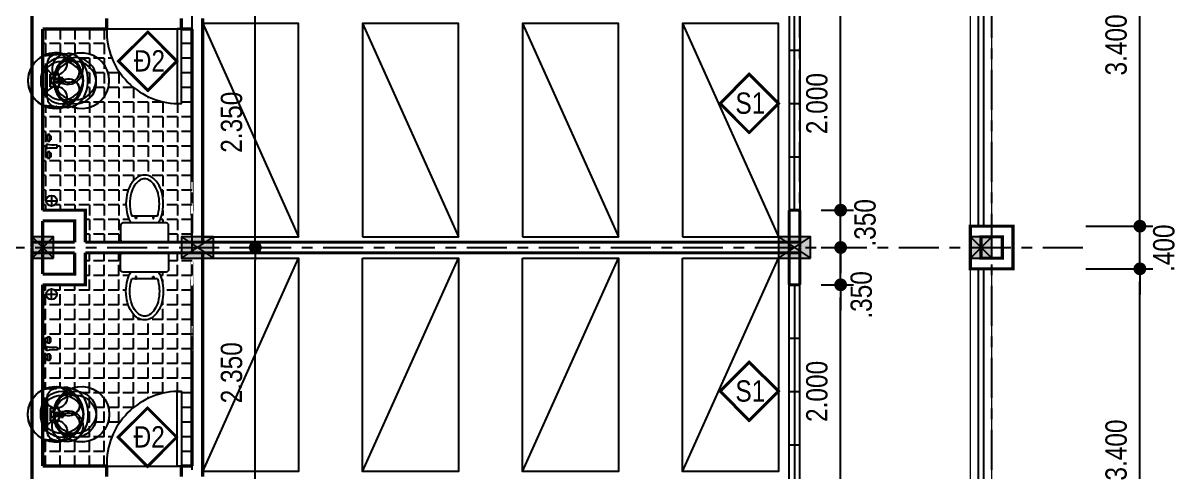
# Model space of a CAD drawing. Header units: millimetres. Extents: x 100 to 288, y -65 to 177.
# Drawn here: x 167.12 to 177.95, y 131.31 to 135.52 of the extents above; entities that cross this region are included whole.
import ezdxf

# ---------------------------------------------------------------- set-up
doc = ezdxf.new("R2010")
doc.units = ezdxf.units.MM
doc.header["$LTSCALE"] = 0.3
doc.header["$MEASUREMENT"] = 0
doc.header["$PDMODE"] = 2
doc.linetypes.add('CENTER', pattern=[2, 1.25, -0.25, 0.25, -0.25])
doc.layers.get('0').update_dxf_attribs({"linetype": 'CONTINUOUS', "lineweight": 13})
doc.layers.get('DEFPOINTS').update_dxf_attribs({"linetype": 'CONTINUOUS', "lineweight": 13})
for name, color, linetype in [('CHUSO', 141, 'CONTINUOUS'), ('HACTH', 8, 'CONTINUOUS'), ('HATCH', 8, 'CONTINUOUS'), ('KT', 8, 'CONTINUOUS'), ('LAYER 1', 1, 'CONTINUOUS'), ('LAYER1', 1, 'CONTINUOUS'), ('LAYER3', 34, 'CONTINUOUS'), ('LAYER4', 114, 'CONTINUOUS'), ('LAYER5', 5, 'CONTINUOUS'), ('LAYER7', 7, 'CONTINUOUS'), ('THIETBI', 25, 'CONTINUOUS'), ('TUONG', 7, 'CONTINUOUS')]:
    doc.layers.add(name, color=color, linetype=linetype)
doc.styles.add('ATTR', font='romans.shx', dxfattribs={"width": 0.8, "height": 0.7})
doc.styles.add('HELVE-KT', font='VHELVCN.TTF')
doc.dimstyles.new('1-100', dxfattribs={"dimtxt": 0.2, "dimasz": 0.12, "dimexe": 0.12, "dimexo": 0.2, "dimgap": 0.12, "dimtad": 1, "dimdec": 3, "dimzin": 4, "dimdsep": 46, "dimtxsty": 'HELVE-KT', "dimblk1": 'DOT', "dimblk2": 'DOT', "dimsah": 1, "dimcen": -0.18, "dimadec": 3, "dimazin": 0, "dimtfac": 1, "dimtdec": 3, "dimtmove": 2, "dimatfit": 3, "dimldrblk": 'DOT', "dimfxl": 0, "dimtolj": 1, "dimtzin": 4, "dimarcsym": 0})

# ---------------------------------------------------------------- blocks, each defined once
blk = doc.blocks.new('TOILET')
at = {"layer": 'THIETBI', "linetype": 'Continuous'}
for p, q in [((2.25, 0), (-2.25, 0)), ((-2.5, -0.25), (-2.5, -1.75)), ((2.5, -1.75), (2.5, -0.25)), ((-2.25, -2), (2.25, -2)), ((-1.328885587445484, -2.699999999999932), (1.328885587445484, -2.699999999999989)), ((-0.9619002962733703, -2.476023252835319), (-0.9619002962733703, -2.701023903222449)), ((-0.8643275165757132, -2.476023252835319), (-0.9619002962733703, -2.476023252835319)), ((-0.9619002962733703, -2.701023903222449), (-0.8643275165757132, -2.701023903222449)), ((-0.8643275165757132, -2.701023903222449), (-0.8643275165757132, -2.476023252835319)), ((0.8619205168486133, -2.701023903222449), (0.8619205168486133, -2.476023252835319)), ((0.8619205168486133, -2.476023252835319), (0.959493296546043, -2.476023252835319)), ((0.959493296546043, -2.701023903222449), (0.8619205168486133, -2.701023903222449)), ((0.959493296546043, -2.476023252835319), (0.959493296546043, -2.701023903222449))]:
    blk.add_line(p, q, dxfattribs=at)
for centre, radius, start, end in [((-2.25, -0.25), 0.25, 90, 180), ((2.25, -0.25), 0.25, 0, 90), ((-2.25, -1.75), 0.25, 180, 270), ((1.337938406279363, -3.661379033137678), 3.234819193328465, 149.0965747149677, 164.9268623414033), ((-1.337938406280728, -3.661379033138246), 3.234819193329836, 15.07313765860166, 30.90342528502951), ((2.25, -1.75), 0.25, 270, 0), ((2.637457049974273, -4.011362538314529), 4.580641306093185, 164.9268623414104, 180.0000000000054), ((2.637457049974046, -4.011362538315211), 4.180641306093212, 164.9268623413889, 179.9999999999965), ((1.337938406279363, -3.661379033137166), 2.834819193328285, 160.1759760614096, 164.9268623413951), ((-1.337938406280728, -3.661379033138019), 2.834819193329868, 15.07313765856473, 19.82402393859776), ((-2.637457049976319, -4.011362538315325), 4.180641306095254, 5.063761851311246e-12, 15.07313765857124), ((-2.637457049976319, -4.0113625383147), 4.580641306095231, 359.9999999999972, 15.07313765858606), ((2.637457049976774, -4.011362538314927), 4.580641306095572, 180, 195.0731376585856), ((2.637457049976547, -4.011362538314529), 4.180641306095595, 180.0000000000051, 195.0731376585643), ((-2.6374570499745, -4.011362538314586), 4.180641306093665, 344.9268623413959, 359.9999999999953), ((-2.637457049974728, -4.011362538315325), 4.580641306093639, 344.9268623414112, 5.332585182154509e-12), ((1.337938406280728, -4.361346043491835), 3.234819193329827, 195.0731376585933, 213.0315475788831), ((1.337938406280728, -4.361346043491494), 2.834819193329956, 195.0731376585625, 213.0315475788917), ((0.5168646681931932, -4.895200544554314), 1.85545066632798, 213.0315475788863, 237.5002250693021), ((-0.5168646681929658, -4.89520054455437), 1.855450666327776, 302.4997749306895, 326.968452421117), ((-1.337938406279591, -4.36134604349229), 2.834819193328596, 326.9684524211129, 344.9268623413986), ((-1.337938406279591, -4.361346043492233), 3.234819193328677, 326.9684524211115, 344.9268623414048), ((0.5168646681929658, -4.8952005445542), 2.255450666327983, 213.0315475788855, 237.5002250693039), ((0, -5.706522592530348), 1.293477407469652, 237.5002250693031, 270), ((0, -5.706522592530462), 0.8934774074695488, 237.5002250693035, 270), ((0, -5.706522592530519), 0.8934774074695326, 270, 302.4997749306894), ((0, -5.706522592530519), 1.293477407469453, 270, 302.4997749307029), ((-0.5168646681929658, -4.8952005445542), 2.255450666327892, 302.4997749306941, 326.9684524211124)]:
    blk.add_arc(centre, radius, start, end, dxfattribs=at)
blk = doc.blocks.new('la')
at = {"layer": 'THIETBI', "linetype": 'Continuous'}
for p, q in [((-5933.44379870165, 607096.9278938042), (-5954.657236116378, 607330.2757053494)), ((-5700.095987156405, 607278.0555106837), (-5734.787105645424, 607278.0555106837)), ((-5700.095987156405, 607309.1017654629), (-5700.095987156405, 607252.294578268)), ((-5665.404868668316, 607278.0555106837), (-5700.095987156405, 607278.0555106837)), ((-5445.534738199225, 607330.2757053494), (-5466.748175613953, 607096.9278938042)), ((-5944.168579871206, 607224.2085182804), (-5944.168579871206, 607229.5737794738)), ((-5759.493611915408, 607200.4494683815), (-5715.012812269291, 607200.4494683815)), ((-5759.493611915408, 607183.478718451), (-5759.493611915408, 607200.4494683815)), ((-5759.493611915408, 607166.5079685205), (-5759.493611915408, 607183.478718451)), ((-5700.095987156405, 607166.5079685205), (-5759.493611915408, 607166.5079685205)), ((-5719.692424225992, 607191.9640934139), (-5727.825761422886, 607191.9640934139)), ((-5727.825761422886, 607174.9933434834), (-5672.366212892717, 607174.9933434834)), ((-5725.552112052588, 607183.478718451), (-5716.678920921309, 607183.478718451)), ((-5710.190800530276, 607249.5658061604), (-5715.470036458595, 607195.7922466656)), ((-5640.698362400195, 607166.5079685205), (-5700.095987156405, 607166.5079685205)), ((-5684.721937854214, 607195.7922466656), (-5690.001173785327, 607249.5658061604)), ((-5685.179162046312, 607200.4494683815), (-5640.698362400195, 607200.4494683815)), ((-5674.639862261152, 607183.478718451), (-5683.513053392431, 607183.478718451)), ((-5672.366212892717, 607191.9640934139), (-5680.499550089611, 607191.9640934139)), ((-5640.698362400195, 607200.4494683815), (-5640.698362400195, 607183.478718451)), ((-5640.698362400195, 607183.478718451), (-5640.698362400195, 607166.5079685205)), ((-5456.023394444397, 607229.5737794738), (-5456.023394444397, 607224.2085182804)), ((-5466.748175613953, 607096.9278938042), (-5933.44379870165, 607096.9278938042)), ((-5700.095987156405, 607139.3547686327), (-5859.314830218813, 607139.3547686327)), ((-5859.31483021858, 607122.3840186977), (-5540.877144096539, 607122.3840186978)), ((-5540.87714409679, 607139.3547686327), (-5700.095987156405, 607139.3547686327))]:
    blk.add_line(p, q, dxfattribs=at)
for centre, radius in [((-5700.095987156172, 607278.0555106841), 21.21343741315687), ((-5700.095987156172, 607278.0555106841), 16.9707499305255), ((-5742.522861982834, 607183.4787184515), 16.9707499305255), ((-5657.669112330441, 607183.4787184515), 16.9707499305255)]:
    blk.add_circle(centre, radius, dxfattribs=at)
for centre, radius, start, end in [((-5698.920439606671, 607218.2127808502), 260.5626604476124, 90, 106.8298526196501), ((-5698.920439606671, 607218.2127808502), 260.5626604477563, 73.17014738034992, 90), ((-5786.622446788613, 607339.3522209723), 103.2189295367069, 150.4377224630194, 180), ((-5744.464750194129, 607315.4400154066), 151.686082919052, 126.1394149328383, 150.4377224630194), ((-5716.921617746491, 607277.7234812875), 198.3889853030901, 106.8298526196501, 126.1394149328383), ((-5680.919261464987, 607277.7234812875), 198.3889853030873, 53.86058506716174, 73.17014738034992), ((-5653.376129020144, 607315.4400154066), 151.686082919055, 29.56227753698059, 53.86058506716174), ((-5611.218432424728, 607339.3522209723), 103.2189295367252, 0, 29.56227753698059), ((-5809.756896741826, 607330.2757053499), 144.9003393737205, 180, 190.3888578116886), ((-5786.622446788613, 607339.3522209723), 103.2189295367414, 180, 209.5622775369806), ((-5744.464750194129, 607363.2644265287), 151.6860829190531, 209.5622775369806, 233.8605850671617), ((-5653.376129020144, 607363.2644265287), 151.686082919052, 306.1394149328383, 330.4377224630194), ((-5611.218432424728, 607339.3522209723), 103.2189295367332, 330.4377224630194, 0), ((-5859.31483021858, 607224.2085182809), 84.85374965263226, 180, 270), ((-5859.31483021858, 607224.2085182809), 101.8244995831652, 218.2452544057623, 270), ((-5716.921617746491, 607400.9809606525), 198.3889853029024, 233.8605850671617, 253.1701473803499), ((-5698.920439606671, 607460.4916610897), 260.5626604475996, 253.1701473803499, 266.458658478582), ((-5719.692424225759, 607196.2067809005), 4.242687482640058, 270, 354.3929373133142), ((-5700.095987156172, 607232.2578273343), 20.03675093646151, 59.74728664221707, 120.2527133577829), ((-5698.920439606671, 607460.4916610897), 260.5626604477354, 273.0264019199498, 286.8298526196501), ((-5680.499550089378, 607196.2067809005), 4.242687482625124, 185.6070626866857, 270), ((-5680.919261464987, 607400.9809606525), 198.3889853030186, 286.8298526196501, 306.1394149328383), ((-5540.877144096557, 607224.2085182809), 84.85374965263226, 270, 0), ((-5540.877144096557, 607224.2085182809), 101.8244995831627, 270, 321.7547455942377)]:
    blk.add_arc(centre, radius, start, end, dxfattribs=at)
blk.add_spline([(-5445.534738204817, 607330.275705352), (-5488.399266112272, 607435.7992354915), (-5558.166908814947, 607489.0372223724), (-5649.338553096775, 607517.3672669327), (-5750.853421221862, 607517.367266933), (-5842.025065503458, 607489.0372223728), (-5911.792708206598, 607435.7992354913), (-5950.069890455718, 607366.4471325721), (-5954.657236119176, 607330.275705352)], degree=3, dxfattribs=at)
blk = doc.blocks.new('WALFCT1T')
for p, q in [((-5.5, -1), (-5, -1)), ((-5.5, -2), (-5.5, -1)), ((-2.5, -2), (-5.5, -2)), ((-5, -2), (-5, -2.5)), ((-5, -2.5), (-3, -2.5)), ((-3, -1), (-2.5, -1)), ((-3, -2.5), (-3, -2)), ((-2.5, -1), (-2.5, -2)), ((-1, -0.5), (1, -0.5)), ((2.5, -1), (3, -1)), ((2.5, -2), (2.5, -1)), ((5.5, -2), (2.5, -2)), ((3, -2), (3, -2.5)), ((3, -2.5), (5, -2.5)), ((5, -1), (5.5, -1)), ((5, -2.5), (5, -2)), ((5.5, -1), (5.5, -2)), ((0.75, -5.5), (-0.75, -5.5))]:
    blk.add_line(p, q)
for points in [[(-3, 0), (-3, -1), (-5, -1), (-5, 0)], [(-0.25, -0.5), (-0.25, 0), (0.25, 0), (0.25, -0.5)], [(5, 0), (5, -1), (3, -1), (3, 0)]]:
    blk.add_lwpolyline(points, close=True)
for centre, radius, start, end in [((-13.26580000000001, -3.619500000000016), 12.65625, 351.4554000000001, 14.26943), ((13.26579999999998, -3.619500000000016), 12.65624, 165.7306, 188.5446)]:
    blk.add_arc(centre, radius, start, end)
at = {"style": 'ATTR', "width": 0.8, "flags": 9}
blk.add_attdef('ESTCODE', (0, 0), '', height=0.7, dxfattribs=at)
blk = doc.blocks.new('_DOT')
at = {"color": 0, "linetype": 'ByBlock'}
blk.add_line((-0.5, 0), (-1, 0), dxfattribs=at)
at = {"color": 0, "linetype": 'ByBlock', "const_width": 0.5}
blk.add_lwpolyline([(-0.25, 0, 1), (0.25, 0, 1)], format="xyb", close=True, dxfattribs=at)
blk = doc.blocks.new('*D328')
at = {"layer": 'DEFPOINTS', "color": 0, "lineweight": -2, "ltscale": 5}
for p in [(168.9041485818102, 133.417765760167), (169.297526175194, 133.417765760167), (168.8041485818335, 131.0677657601902)]:
    blk.add_point(p, dxfattribs=at)
at = {"layer": 'LAYER 1', "color": 0, "lineweight": -2, "ltscale": 5}
for p, q in [((169.1041485818102, 133.417765760167), (169.417526175194, 133.417765760167)), ((169.297526175194, 131.1877657601902), (169.297526175194, 133.297765760167)), ((169.0041485818335, 131.0677657601902), (169.417526175194, 131.0677657601902))]:
    blk.add_line(p, q, dxfattribs=at)
at = {"layer": 'LAYER 1', "color": 0, "lineweight": -2, "ltscale": 5, "xscale": 0.12, "yscale": 0.12, "zscale": 0.12}
for p, rotation in [((169.297526175194, 133.417765760167), 90), ((169.297526175194, 131.0677657601902), 270)]:
    blk.add_blockref('_DOT', p, dxfattribs=dict(at, rotation=rotation))
at = {"layer": 'LAYER 1', "color": 0, "ltscale": 5, "insert": (169.0753928418606, 132.2427657601786), "char_height": 0.2, "attachment_point": 5, "rotation": 90, "style": 'HELVE-KT'}
blk.add_mtext('\\A1;2.350', dxfattribs=at)
blk = doc.blocks.new('*D329')
at = {"layer": 'DEFPOINTS', "color": 0, "lineweight": -2, "ltscale": 5}
for p in [(168.8041485818335, 135.7677657602601), (169.297526175194, 135.7677657602601), (168.9041485818102, 133.417765760167)]:
    blk.add_point(p, dxfattribs=at)
at = {"layer": 'LAYER 1', "color": 0, "lineweight": -2, "ltscale": 5}
for p, q in [((169.0041485818335, 135.7677657602601), (169.417526175194, 135.7677657602601)), ((169.297526175194, 133.537765760167), (169.297526175194, 135.6477657602601)), ((169.1041485818102, 133.417765760167), (169.417526175194, 133.417765760167))]:
    blk.add_line(p, q, dxfattribs=at)
at = {"layer": 'LAYER 1', "color": 0, "lineweight": -2, "ltscale": 5, "xscale": 0.12, "yscale": 0.12, "zscale": 0.12}
for p, rotation in [((169.297526175194, 135.7677657602601), 90), ((169.297526175194, 133.417765760167), 270)]:
    blk.add_blockref('_DOT', p, dxfattribs=dict(at, rotation=rotation))
at = {"layer": 'LAYER 1', "color": 0, "ltscale": 5, "insert": (169.0753928418606, 134.5927657602136), "char_height": 0.2, "attachment_point": 5, "rotation": 90, "style": 'HELVE-KT'}
blk.add_mtext('\\A1;2.350', dxfattribs=at)
blk = doc.blocks.new('*D345')
at = {"layer": 'DEFPOINTS', "color": 0, "lineweight": -2, "ltscale": 5}
for p in [(174.4041485818684, 133.0677657602484), (174.7870838588365, 133.0677657602484), (174.4041485818684, 131.0677657602484)]:
    blk.add_point(p, dxfattribs=at)
at = {"layer": 'LAYER 1', "color": 0, "lineweight": -2, "ltscale": 5}
for p, q in [((174.6041485818684, 133.0677657602484), (174.9070838588365, 133.0677657602484)), ((174.7870838588365, 131.1877657602485), (174.7870838588365, 132.9477657602484)), ((174.6041485818684, 131.0677657602484), (174.9070838588365, 131.0677657602484))]:
    blk.add_line(p, q, dxfattribs=at)
at = {"layer": 'LAYER 1', "color": 0, "lineweight": -2, "ltscale": 5, "xscale": 0.12, "yscale": 0.12, "zscale": 0.12}
for p, rotation in [((174.7870838588365, 133.0677657602484), 90), ((174.7870838588365, 131.0677657602484), 270)]:
    blk.add_blockref('_DOT', p, dxfattribs=dict(at, rotation=rotation))
at = {"layer": 'LAYER 1', "color": 0, "ltscale": 5, "insert": (174.5649505255031, 132.0677657602485), "char_height": 0.2, "attachment_point": 5, "rotation": 90, "style": 'HELVE-KT'}
blk.add_mtext('\\A1;2.000', dxfattribs=at)
blk = doc.blocks.new('*D346')
at = {"layer": 'DEFPOINTS', "color": 0, "lineweight": -2, "ltscale": 5}
for p in [(174.4041485818684, 133.417765760167), (174.7870838588365, 133.417765760167), (174.4041485818684, 133.0677657602484)]:
    blk.add_point(p, dxfattribs=at)
at = {"layer": 'LAYER 1', "color": 0, "lineweight": -2, "ltscale": 5}
for p, q in [((174.7870838588365, 133.537765760167), (174.7870838588365, 133.657765760167)), ((174.6041485818684, 133.417765760167), (174.9070838588365, 133.417765760167)), ((174.7870838588365, 133.0677657602484), (174.7870838588365, 133.417765760167)), ((174.6041485818684, 133.0677657602484), (174.9070838588365, 133.0677657602484)), ((174.7870838588365, 132.9477657602484), (174.7870838588365, 132.8277657602484))]:
    blk.add_line(p, q, dxfattribs=at)
at = {"layer": 'LAYER 1', "color": 0, "lineweight": -2, "ltscale": 5, "xscale": 0.12, "yscale": 0.12, "zscale": 0.12}
for p, rotation in [((174.7870838588365, 133.417765760167), 270), ((174.7870838588365, 133.0677657602484), 90)]:
    blk.add_blockref('_DOT', p, dxfattribs=dict(at, rotation=rotation))
at = {"layer": 'LAYER 1', "color": 0, "ltscale": 5, "insert": (174.9810973097569, 132.9728908184463), "char_height": 0.2, "attachment_point": 5, "rotation": 90, "style": 'HELVE-KT'}
blk.add_mtext('\\A1;.350', dxfattribs=at)
blk = doc.blocks.new('*D347')
at = {"layer": 'DEFPOINTS', "color": 0, "lineweight": -2, "ltscale": 5}
for p in [(174.4041485818684, 133.7677657602019), (174.7870838588365, 133.7677657602019), (174.4041485818684, 133.417765760167)]:
    blk.add_point(p, dxfattribs=at)
at = {"layer": 'LAYER 1', "color": 0, "lineweight": -2, "ltscale": 5}
for p, q in [((174.7870838588365, 133.8877657602019), (174.7870838588365, 134.0077657602019)), ((174.6041485818684, 133.7677657602019), (174.9070838588365, 133.7677657602019)), ((174.7870838588365, 133.417765760167), (174.7870838588365, 133.7677657602019)), ((174.6041485818684, 133.417765760167), (174.9070838588365, 133.417765760167)), ((174.7870838588365, 133.297765760167), (174.7870838588365, 133.1777657601669))]:
    blk.add_line(p, q, dxfattribs=at)
at = {"layer": 'LAYER 1', "color": 0, "lineweight": -2, "ltscale": 5, "xscale": 0.12, "yscale": 0.12, "zscale": 0.12}
for p, rotation in [((174.7870838588365, 133.7677657602019), 270), ((174.7870838588365, 133.417765760167), 90)]:
    blk.add_blockref('_DOT', p, dxfattribs=dict(at, rotation=rotation))
at = {"layer": 'LAYER 1', "color": 0, "ltscale": 5, "insert": (175.0167095756856, 133.6490557735799), "char_height": 0.2, "attachment_point": 5, "rotation": 90, "style": 'HELVE-KT'}
blk.add_mtext('\\A1;.350', dxfattribs=at)
blk = doc.blocks.new('*D348')
at = {"layer": 'DEFPOINTS', "color": 0, "lineweight": -2, "ltscale": 5}
for p in [(174.4041485818684, 135.7677657602019), (174.7870838588365, 135.7677657602019), (174.4041485818684, 133.7677657602019)]:
    blk.add_point(p, dxfattribs=at)
at = {"layer": 'LAYER 1', "color": 0, "lineweight": -2, "ltscale": 5}
for p, q in [((174.6041485818684, 135.7677657602019), (174.9070838588365, 135.7677657602019)), ((174.7870838588365, 133.8877657602019), (174.7870838588365, 135.6477657602019)), ((174.6041485818684, 133.7677657602019), (174.9070838588365, 133.7677657602019))]:
    blk.add_line(p, q, dxfattribs=at)
at = {"layer": 'LAYER 1', "color": 0, "lineweight": -2, "ltscale": 5, "xscale": 0.12, "yscale": 0.12, "zscale": 0.12}
for p, rotation in [((174.7870838588365, 135.7677657602019), 90), ((174.7870838588365, 133.7677657602019), 270)]:
    blk.add_blockref('_DOT', p, dxfattribs=dict(at, rotation=rotation))
at = {"layer": 'LAYER 1', "color": 0, "ltscale": 5, "insert": (174.5649505255031, 134.7677657602019), "char_height": 0.2, "attachment_point": 5, "rotation": 90, "style": 'HELVE-KT'}
blk.add_mtext('\\A1;2.000', dxfattribs=at)
blk = doc.blocks.new('*D381')
at = {"layer": 'DEFPOINTS', "color": 0, "lineweight": -2, "ltscale": 5}
for p in [(176.8863781818058, 133.2177657601553), (177.5935090831289, 133.2177657601553), (176.8863781818058, 129.817765760132)]:
    blk.add_point(p, dxfattribs=at)
at = {"layer": 'LAYER 1', "color": 0, "lineweight": -2, "ltscale": 5}
for p, q in [((177.0863781818057, 133.2177657601553), (177.7135090831289, 133.2177657601553)), ((177.5935090831289, 129.937765760132), (177.5935090831289, 133.0977657601553)), ((177.0863781818057, 129.817765760132), (177.7135090831289, 129.817765760132))]:
    blk.add_line(p, q, dxfattribs=at)
at = {"layer": 'LAYER 1', "color": 0, "lineweight": -2, "ltscale": 5, "xscale": 0.12, "yscale": 0.12, "zscale": 0.12}
for p, rotation in [((177.5935090831289, 133.2177657601553), 90), ((177.5935090831289, 129.817765760132), 270)]:
    blk.add_blockref('_DOT', p, dxfattribs=dict(at, rotation=rotation))
at = {"layer": 'LAYER 1', "color": 0, "ltscale": 5, "insert": (177.3713757497955, 131.5177657601437), "char_height": 0.2, "attachment_point": 5, "rotation": 90, "style": 'HELVE-KT'}
blk.add_mtext('\\A1;3.400', dxfattribs=at)
blk = doc.blocks.new('*D382')
at = {"layer": 'DEFPOINTS', "color": 0, "lineweight": -2, "ltscale": 5}
for p in [(176.8863781818058, 133.6177657601786), (177.5935090831289, 133.6177657601786), (176.8863781818058, 133.2177657601553)]:
    blk.add_point(p, dxfattribs=at)
at = {"layer": 'LAYER 1', "color": 0, "lineweight": -2, "ltscale": 5}
for p, q in [((177.5935090831289, 133.7377657601786), (177.5935090831289, 133.8577657601786)), ((177.0863781818057, 133.6177657601786), (177.7135090831289, 133.6177657601786)), ((177.5935090831289, 133.2177657601553), (177.5935090831289, 133.6177657601786)), ((177.0863781818057, 133.2177657601553), (177.7135090831289, 133.2177657601553)), ((177.5935090831289, 133.0977657601553), (177.5935090831289, 132.9777657601553))]:
    blk.add_line(p, q, dxfattribs=at)
at = {"layer": 'LAYER 1', "color": 0, "lineweight": -2, "ltscale": 5, "xscale": 0.12, "yscale": 0.12, "zscale": 0.12}
for p, rotation in [((177.5935090831289, 133.6177657601786), 270), ((177.5935090831289, 133.2177657601553), 90)]:
    blk.add_blockref('_DOT', p, dxfattribs=dict(at, rotation=rotation))
at = {"layer": 'LAYER 1', "color": 0, "ltscale": 5, "insert": (177.8188518219612, 133.4108429979839), "char_height": 0.2, "attachment_point": 5, "rotation": 90, "style": 'HELVE-KT'}
blk.add_mtext('\\A1;.400', dxfattribs=at)
blk = doc.blocks.new('*D383')
at = {"layer": 'DEFPOINTS', "color": 0, "lineweight": -2, "ltscale": 5}
for p in [(176.8863781818058, 137.0177657602601), (177.5935090831289, 137.0177657602601), (176.8863781818058, 133.6177657601786)]:
    blk.add_point(p, dxfattribs=at)
at = {"layer": 'LAYER 1', "color": 0, "lineweight": -2, "ltscale": 5}
for p, q in [((177.0863781818057, 137.0177657602601), (177.7135090831289, 137.0177657602601)), ((177.5935090831289, 133.7377657601786), (177.5935090831289, 136.8977657602601)), ((177.0863781818057, 133.6177657601786), (177.7135090831289, 133.6177657601786))]:
    blk.add_line(p, q, dxfattribs=at)
at = {"layer": 'LAYER 1', "color": 0, "lineweight": -2, "ltscale": 5, "xscale": 0.12, "yscale": 0.12, "zscale": 0.12}
for p, rotation in [((177.5935090831289, 137.0177657602601), 90), ((177.5935090831289, 133.6177657601786), 270)]:
    blk.add_blockref('_DOT', p, dxfattribs=dict(at, rotation=rotation))
at = {"layer": 'LAYER 1', "color": 0, "ltscale": 5, "insert": (177.3713757497955, 135.3177657602194), "char_height": 0.2, "attachment_point": 5, "rotation": 90, "style": 'HELVE-KT'}
blk.add_mtext('\\A1;3.400', dxfattribs=at)

msp = doc.modelspace()

# ---------------------------------------------------------------- hatches: boundary and pattern name
at = {"layer": 'LAYER7', "ltscale": 5}
h = msp.add_hatch(color=256, dxfattribs=at)
h.paths.add_polyline_path([(167.3041485818917, 133.4177657602252), (167.204148581915, 133.5177657601437), (167.2041485818568, 133.3177657601902)])
h.paths.add_polyline_path([(167.3041485818335, 133.4177657602252), (167.204148581915, 133.3177657602484), (167.4041485819848, 133.3177657602484)])
h.paths.add_polyline_path([(167.4041485818684, 133.5177657601437), (167.3041485818917, 133.4177657602252), (167.4041485818684, 133.3177657602484)])
h.paths.add_polyline_path([(167.4041485818684, 133.5177657602019), (167.204148581915, 133.5177657602019), (167.3041485818917, 133.4177657602252)])
h = msp.add_hatch(color=256, dxfattribs=at)
h.paths.add_polyline_path([(168.6041485818801, 133.5177657602019), (168.6041485817636, 133.3177657601902), (168.7541485817869, 133.4177657602252)])
h.paths.add_polyline_path([(168.7541485817869, 133.4177657602252), (168.9041485818102, 133.5177657602019), (168.6041485818801, 133.5177657602019)])
h.paths.add_polyline_path([(168.6041485818218, 133.3177657602484), (168.9041485818684, 133.3177657602484), (168.7541485817869, 133.4177657602252)])
h.paths.add_polyline_path([(168.7541485818451, 133.4177657602252), (168.9041485818684, 133.3177657601902), (168.9041485818684, 133.5177657602019)])
h = msp.add_hatch(color=256, dxfattribs=at)
h.paths.add_polyline_path([(174.204148581915, 133.5177657602019), (174.2041485817986, 133.317765760132), (174.3541485818218, 133.4177657602252)])
h.paths.add_polyline_path([(174.3541485818218, 133.417765760167), (174.5041485818451, 133.5177657602019), (174.204148581915, 133.5177657602019)])
h.paths.add_polyline_path([(174.2041485818568, 133.3177657601902), (174.5041485819033, 133.3177657601902), (174.3541485818218, 133.4177657602252)])
h.paths.add_polyline_path([(174.3541485818801, 133.4177657602252), (174.5041485819033, 133.317765760132), (174.5041485819033, 133.5177657602019)])
h = msp.add_hatch(color=256, dxfattribs=at)
h.paths.add_polyline_path([(176.1041485818801, 133.417765760167), (176.0041485818451, 133.5177657602019), (176.0041485818451, 133.3177657601902)])
h.paths.add_polyline_path([(176.1041485819383, 133.4177657602252), (176.0041485819033, 133.3177657601902), (176.204148581915, 133.3177657601902)])
h.paths.add_polyline_path([(176.204148581915, 133.5177657602019), (176.1041485818801, 133.417765760167), (176.2041485818568, 133.317765760132)])
h.paths.add_polyline_path([(176.204148581915, 133.5177657602019), (176.0041485818451, 133.5177657602019), (176.1041485818801, 133.417765760167)])
h = msp.add_hatch(color=256, dxfattribs=at)
h.paths.add_polyline_path([(176.1041485818801, 133.417765760167), (176.0041485818451, 133.5177657602019), (176.0041485818451, 133.3177657601902)])
h.paths.add_polyline_path([(176.1041485819383, 133.4177657602252), (176.0041485819033, 133.3177657601902), (176.204148581915, 133.3177657601902)])
h.paths.add_polyline_path([(176.204148581915, 133.5177657602019), (176.1041485818801, 133.417765760167), (176.2041485818568, 133.317765760132)])
h.paths.add_polyline_path([(176.204148581915, 133.5177657602019), (176.0041485818451, 133.5177657602019), (176.1041485818801, 133.417765760167)])
at = {"layer": 'THIETBI', "ltscale": 5}
h = msp.add_hatch(dxfattribs=at)
h.set_pattern_fill('ANGLE', color=256, scale=0.5, angle=90, style=0)
h.set_pattern_definition([(270, (168.7041485818568, 135.4677657602717), (-0.1375, 8.419446744138055e-18), [0.1, -0.0375]), (180, (168.7041485818568, 135.4677657602717), (0, 0.1375), [0.1, -0.0375])])
edge = h.paths.add_edge_path()
edge.add_line((167.7041485817986, 133.4677657602717), (167.7041485817986, 133.7677657603183))
edge.add_line((167.7041485817986, 133.7677657602601), (167.3041485818335, 133.7677657602601))
edge.add_line((167.3041485818335, 133.7677657602601), (167.3041485818917, 134.7502868953291))
edge.add_line((167.3041485818917, 134.7502868953291), (167.5374610396334, 134.7290766706703))
edge.add_spline(control_points=[(167.5374610396334, 134.7290766706703), (167.5755415182443, 134.739039801889), (167.6429637114866, 134.7566797104794), (167.7020394171354, 134.8426009595989), (167.729634767305, 134.9340051200836), (167.7295571961672, 135.0330372993033), (167.7022504607098, 135.1257119275526), (167.6491818843874, 135.1971218919045), (167.5883342944085, 135.234337212298), (167.5496533803175, 135.2372736036907), (167.5374610396334, 135.2381991631248)], knot_values=[0, 0, 0, 0, 113.8972482804107, 201.6571891156827, 297.1289658135357, 398.6438339386224, 494.115610636184, 581.8755514722499, 661.0895455658089, 697.5507014357958, 697.5507014357958, 697.5507014357958, 697.5507014357958], degree=3, periodic=0)
edge.add_line((167.5374610396334, 135.2381991631248), (167.3041485817753, 135.2169889384079))
edge.add_line((167.3041485817753, 135.2169889384079), (167.3041485817753, 135.4677657602717))
edge.add_line((167.3041485817753, 135.4677657602717), (167.9041485818102, 135.4677657602717))
edge.add_arc((168.5841485818614, 135.4477657603113), 0.6802940541319764, 538.3153156843376, 631.6846843193015)
edge.add_line((168.6041485818801, 134.7677657602019), (168.6041485818218, 135.4677657602135))
edge.add_line((168.6041485818218, 135.4677657602717), (168.7041485818568, 135.4677657602717))
edge.add_line((168.7041485818568, 135.4677657602717), (168.7041485818568, 133.5177657602601))
edge.add_line((168.7041485818568, 133.5177657602601), (168.6041485818218, 133.5177657602601))
edge.add_line((168.6041485818218, 133.5177657602019), (168.6041485818218, 133.4677657602135))
edge.add_line((168.6041485818218, 133.4677657602135), (168.4638212693039, 133.4677657602135))
edge.add_ellipse((168.4618521459865, 133.4902657602927), major_axis=(-0.0159099025959166, -0.0159099025959166), ratio=0.9999999987998788, start_angle=45.00000003438093, end_angle=134.9999999656191)
edge.add_line((168.4843521460657, 133.4902657605837), (168.4843521458911, 133.625265760593))
edge.add_ellipse((168.4618521459865, 133.625265760302), major_axis=(-0.01590990257682279, -0.01590990257682278), ratio=0.9999999986131138, start_angle=134.9999999602686, end_angle=225.0000000397314)
edge.add_line((168.4618521456955, 133.647765760323), (168.3887403854983, 133.647765760323))
edge.add_ellipse((168.1389376893289, 133.7972898733699), major_axis=(-0.2058626336902675, -0.2058626336902675), ratio=0.9999999968645723, start_angle=104.0965746727707, end_angle=119.9268622637728)
edge.add_ellipse((168.0219810113426, 133.8287883888245), major_axis=(-0.2915102284462119, -0.2915102284462117), ratio=0.999999998837754, start_angle=119.9268623122063, end_angle=134.9999999667041)
edge.add_ellipse((168.0219810113426, 133.8287883888245), major_axis=(-0.2915102284462128, 0.2915102284462128), ratio=0.9999999988377523, start_angle=225.0000000332959, end_angle=240.0731376877937)
edge.add_ellipse((168.1389376893289, 133.8602869042791), major_axis=(-0.2058626328327546, -0.2058626328327545), ratio=0.9999999969642844, start_angle=150.0731375861138, end_angle=168.0315475479937)
edge.add_ellipse((168.2128343257586, 133.908333809419), major_axis=(-0.1435360015145571, -0.1435360015145571), ratio=0.9999999990923838, start_angle=168.0315475713212, end_angle=192.5002250834314)
edge.add_ellipse((168.2593521459144, 133.9813527937642), major_axis=(-0.08231639814443893, -0.08231639814443893), ratio=0.9999999992607727, start_angle=192.5002250840912, end_angle=225.0000000211773)
edge.add_ellipse((168.2593521459144, 133.9813527937642), major_axis=(-0.08231639814443893, 0.08231639814443893), ratio=0.9999999992607727, start_angle=314.9999999788227, end_angle=347.4997749159088)
edge.add_ellipse((168.3058699660701, 133.908333809419), major_axis=(-0.1435360015145571, 0.1435360015145571), ratio=0.9999999990923826, start_angle=347.4997749165686, end_angle=371.9684524286787)
edge.add_ellipse((168.3797666024998, 133.8602869042791), major_axis=(-0.2058626328327546, 0.2058626328327547), ratio=0.9999999969642842, start_angle=11.96845245200624, end_angle=29.92686241388616)
edge.add_ellipse((168.4967232804861, 133.8287883888245), major_axis=(-0.2915102284462119, -0.2915102284462117), ratio=0.999999998837754, start_angle=-60.07313768779372, end_angle=-45.0000000332959)
edge.add_ellipse((168.4967232804861, 133.8287883888245), major_axis=(-0.2915102284462128, 0.2915102284462128), ratio=0.9999999988377523, start_angle=45.00000003329593, end_angle=60.07313768779376)
edge.add_ellipse((168.3797666024998, 133.7972898733699), major_axis=(-0.2058626336902668, 0.2058626336902669), ratio=0.9999999968645755, start_angle=60.07313773622711, end_angle=75.90342532722924)
edge.add_line((168.1299639063304, 133.647765760323), (168.0568521457258, 133.647765760323))
edge.add_ellipse((168.0568521458422, 133.625265760302), major_axis=(-0.0159099025959166, -0.0159099025959166), ratio=0.9999999987998788, start_angle=225.0000000343809, end_angle=314.9999999656191)
edge.add_line((168.0343521458212, 133.6252657593707), (168.0343521458212, 133.4902657613404))
edge.add_ellipse((168.0568521458422, 133.4902657602927), major_axis=(-0.0159099025959166, 0.0159099025959166), ratio=0.9999999987998787, start_angle=45.00000003438094, end_angle=134.9999999656191)
edge.add_line((168.0548830223502, 133.4677657602717), (167.7041485817986, 133.4677657602717))
edge = h.paths.add_edge_path(flags=16)
edge.add_ellipse((167.4019230261561, 134.6318530997507), major_axis=(-0.1789864041828411, 0.178986404182841), ratio=0.999999999898956, start_angle=120.73057000353941, end_angle=143.5446000034201, ccw=False)
edge.add_line((167.3395330261205, 134.3865374853615), (167.3395330261787, 134.3715370994889))
edge.add_line((167.3395330261787, 134.3715370994889), (167.3295330261112, 134.3715370994889))
edge.add_line((167.3295330261112, 134.3715370994889), (167.3295330261112, 134.3615370994796))
edge.add_line((167.3295330261112, 134.3615370994796), (167.3395330260623, 134.3615370994796))
edge.add_line((167.3395330260623, 134.3615370994796), (167.3395330261205, 134.3465365085997))
edge.add_ellipse((167.4019230261561, 134.1012210992178), major_axis=(-0.1789862627049081, -0.1789862627049081), ratio=0.999999999893888, start_angle=216.4554000032152, end_angle=239.2693999915702, ccw=False)
edge.add_line((167.4395330262137, 134.351536212502), (167.4395349510828, 134.3815380585859))
h.paths.add_polyline_path([(167.3795330260996, 134.4665370995774), (167.3695330260903, 134.4665370995774), (167.3695330260903, 134.4765370995867), (167.3495330261298, 134.4765370995867), (167.3495330261298, 134.4665370995774), (167.3295330261112, 134.4665370995774), (167.3295330261112, 134.4265370995402), (167.3495330261298, 134.4265370995402), (167.3495330261298, 134.4165370995308), (167.3695330260903, 134.4165370995308), (167.3695330260903, 134.4265370995402), (167.3795330261578, 134.4265370995402)], flags=16)
h.paths.add_polyline_path([(167.3795330260996, 134.3065370994284), (167.3695330260903, 134.3065370994284), (167.3695330260903, 134.3165370994377), (167.3495330261298, 134.3165370994377), (167.3495330261298, 134.3065370994284), (167.3295330261112, 134.3065370994284), (167.3295330261112, 134.2665370993911), (167.3495330261298, 134.2665370993911), (167.3495330261298, 134.2565370993818), (167.3695330260903, 134.2565370993818), (167.3695330261485, 134.2665370993911), (167.379533026216, 134.2665370993911)], flags=16)
h.paths.add_polyline_path([(167.3858199530164, 133.9066405469332, 1), (167.3858199530164, 133.8066405468983, 1)], flags=16)
h = msp.add_hatch(dxfattribs=at)
h.set_pattern_fill('ANGLE', color=256, scale=0.5, angle=90, style=0)
h.set_pattern_definition([(90, (168.7041485818568, 131.3677657601786), (-0.1375, 8.419446744138055e-18), [0.1, -0.0375]), (180, (168.7041485818568, 131.3677657601786), (-1.683889348827611e-17, -0.1375), [0.1, -0.0375])])
edge = h.paths.add_edge_path()
edge.add_line((167.7041485817986, 133.3677657601786), (167.7041485817986, 133.067765760132))
edge.add_line((167.7041485817986, 133.0677657601902), (167.3041485818335, 133.0677657601902))
edge.add_line((167.3041485818335, 133.0677657601902), (167.3041485818917, 132.0852446251213))
edge.add_line((167.3041485818917, 132.0852446251213), (167.5374610396334, 132.10645484978))
edge.add_spline(control_points=[(167.5374610396334, 132.10645484978), (167.5755415182443, 132.0964917185613), (167.6429637114866, 132.078851809971), (167.7020394171354, 131.9929305608514), (167.729634767305, 131.9015264003667), (167.7295571961672, 131.8024942211471), (167.7022504607098, 131.7098195928977), (167.6491818843874, 131.6384096285458), (167.5883342944085, 131.6011943081523), (167.5496533803175, 131.5982579167596), (167.5374610396334, 131.5973323573255)], knot_values=[0, 0, 0, 0, 113.8972482804107, 201.6571891156827, 297.1289658135357, 398.6438339386224, 494.115610636184, 581.8755514722499, 661.0895455658089, 697.5507014357958, 697.5507014357958, 697.5507014357958, 697.5507014357958], degree=3, periodic=0)
edge.add_line((167.5374610396334, 131.5973323573255), (167.3041485817753, 131.6185425820424))
edge.add_line((167.3041485817753, 131.6185425820424), (167.3041485817753, 131.3677657601786))
edge.add_line((167.3041485817753, 131.3677657601786), (167.9041485818102, 131.3677657601786))
edge.add_arc((168.5841485818614, 131.387765760139), 0.6802940541319764, 88.31531568069852, 181.6846843156624, ccw=False)
edge.add_line((168.6041485818801, 132.0677657602484), (168.6041485818218, 131.3677657602368))
edge.add_line((168.6041485818218, 131.3677657601786), (168.7041485818568, 131.3677657601786))
edge.add_line((168.7041485818568, 131.3677657601786), (168.7041485818568, 133.3177657601902))
edge.add_line((168.7041485818568, 133.3177657601902), (168.6041485818218, 133.3177657601902))
edge.add_line((168.6041485818218, 133.3177657602484), (168.6041485818218, 133.3677657602368))
edge.add_line((168.6041485818218, 133.3677657602368), (168.4638212693039, 133.3677657602368))
edge.add_ellipse((168.4618521459865, 133.3452657601576), major_axis=(-0.0159099025959166, 0.0159099025959166), ratio=0.9999999987998788, start_angle=225.0000000343809, end_angle=314.99999996561905, ccw=False)
edge.add_line((168.4843521460657, 133.3452657598666), (168.4843521458911, 133.2102657598573))
edge.add_ellipse((168.4618521459865, 133.2102657601483), major_axis=(-0.01590990257682279, 0.01590990257682278), ratio=0.9999999986131138, start_angle=134.9999999602686, end_angle=225.0000000397314, ccw=False)
edge.add_line((168.4618521456955, 133.1877657601274), (168.3887403854983, 133.1877657601856))
edge.add_ellipse((168.1389376893289, 133.0382416470804), major_axis=(-0.2058626336902675, 0.2058626336902675), ratio=0.9999999968645723, start_angle=240.07313773622718, end_angle=255.9034253272293, ccw=False)
edge.add_ellipse((168.0219810113426, 133.0067431316259), major_axis=(-0.2915102284462119, 0.2915102284462117), ratio=0.999999998837754, start_angle=225.0000000332959, end_angle=240.0731376877937, ccw=False)
edge.add_ellipse((168.0219810113426, 133.0067431316259), major_axis=(-0.2915102284462128, -0.2915102284462128), ratio=0.9999999988377523, start_angle=119.92686231220631, end_angle=134.9999999667041, ccw=False)
edge.add_ellipse((168.1389376893289, 132.9752446161713), major_axis=(-0.2058626328327546, 0.2058626328327545), ratio=0.9999999969642844, start_angle=191.9684524520063, end_angle=209.9268624138862, ccw=False)
edge.add_ellipse((168.2128343257586, 132.9271977110313), major_axis=(-0.1435360015145571, 0.1435360015145571), ratio=0.9999999990923838, start_angle=167.4997749165686, end_angle=191.9684524286788, ccw=False)
edge.add_ellipse((168.2593521459144, 132.8541787266861), major_axis=(-0.08231639814443893, 0.08231639814443893), ratio=0.9999999992607727, start_angle=134.9999999788227, end_angle=167.4997749159088, ccw=False)
edge.add_ellipse((168.2593521459144, 132.8541787266861), major_axis=(-0.08231639814443893, -0.08231639814443893), ratio=0.9999999992607727, start_angle=12.500225084091198, end_angle=45.0000000211773, ccw=False)
edge.add_ellipse((168.3058699660701, 132.9271977110313), major_axis=(-0.1435360015145571, -0.1435360015145571), ratio=0.9999999990923826, start_angle=-11.968452428678688, end_angle=12.500225083431417, ccw=False)
edge.add_ellipse((168.3797666024998, 132.9752446161713), major_axis=(-0.2058626328327546, -0.2058626328327547), ratio=0.9999999969642842, start_angle=330.07313758611383, end_angle=348.03154754799374, ccw=False)
edge.add_ellipse((168.4967232804861, 133.0067431316259), major_axis=(-0.2915102284462119, 0.2915102284462117), ratio=0.999999998837754, start_angle=405.0000000332959, end_angle=420.07313768779375, ccw=False)
edge.add_ellipse((168.4967232804861, 133.0067431316259), major_axis=(-0.2915102284462128, -0.2915102284462128), ratio=0.9999999988377523, start_angle=299.92686231220625, end_angle=314.9999999667041, ccw=False)
edge.add_ellipse((168.3797666024998, 133.0382416470804), major_axis=(-0.2058626336902668, -0.2058626336902669), ratio=0.9999999968645755, start_angle=284.09657467277077, end_angle=299.9268622637729, ccw=False)
edge.add_line((168.1299639063304, 133.1877657601274), (168.0568521457258, 133.1877657601274))
edge.add_ellipse((168.0568521458422, 133.2102657601483), major_axis=(-0.0159099025959166, 0.0159099025959166), ratio=0.9999999987998788, start_angle=45.00000003438089, end_angle=134.9999999656191, ccw=False)
edge.add_line((168.0343521458212, 133.2102657610797), (168.0343521458212, 133.3452657591099))
edge.add_ellipse((168.0568521458422, 133.3452657601576), major_axis=(-0.0159099025959166, -0.0159099025959166), ratio=0.9999999987998787, start_angle=225.0000000343809, end_angle=314.99999996561905, ccw=False)
edge.add_line((168.0548830223502, 133.3677657601786), (167.7041485817986, 133.3677657601786))
edge = h.paths.add_edge_path(flags=16)
edge.add_ellipse((167.4019230261561, 132.2036784206996), major_axis=(-0.1789864041828411, -0.178986404182841), ratio=0.999999999898956, start_angle=216.4553999965799, end_angle=239.2694299964606)
edge.add_line((167.3395330261205, 132.4489940350888), (167.3395330261787, 132.4639944209614))
edge.add_line((167.3395330261787, 132.4639944209614), (167.3295330261112, 132.4639944209614))
edge.add_line((167.3295330261112, 132.4639944209614), (167.3295330261112, 132.4739944209707))
edge.add_line((167.3295330261112, 132.4739944209707), (167.3395330260623, 132.4739944209707))
edge.add_line((167.3395330260623, 132.4739944209707), (167.3395330261205, 132.4889950118506))
edge.add_ellipse((167.4019230261561, 132.7343104212325), major_axis=(-0.1789862627049081, 0.1789862627049081), ratio=0.999999999893888, start_angle=120.7306000084298, end_angle=143.5445999967848)
edge.add_line((167.4395330262137, 132.4839953079484), (167.4395349510828, 132.4539934618645))
h.paths.add_polyline_path([(167.3795330260996, 132.3689944208729), (167.3695330260903, 132.3689944208729), (167.3695330260903, 132.3589944208636), (167.3495330261298, 132.3589944208636), (167.3495330261298, 132.3689944208729), (167.3295330261112, 132.3689944208729), (167.3295330261112, 132.4089944209102), (167.3495330261298, 132.4089944209102), (167.3495330261298, 132.4189944209195), (167.3695330260903, 132.4189944209195), (167.3695330260903, 132.4089944209102), (167.3795330261578, 132.4089944209102)], flags=16)
h.paths.add_polyline_path([(167.3795330260996, 132.5289944210219), (167.3695330260903, 132.5289944210219), (167.3695330260903, 132.5189944210126), (167.3495330261298, 132.5189944210126), (167.3495330261298, 132.5289944210219), (167.3295330261112, 132.5289944210219), (167.3295330261112, 132.5689944210592), (167.3495330261298, 132.5689944210592), (167.3495330261298, 132.5789944210685), (167.3695330260903, 132.5789944210685), (167.3695330261485, 132.5689944210592), (167.379533026216, 132.5689944210592)], flags=16)
h.paths.add_polyline_path([(167.3858199530164, 132.9288909735171, -1), (167.3858199530164, 133.0288909735521, -1)], flags=16)

# ---------------------------------------------------------------- linework, layer by layer
at = {"ltscale": 5}
for p, q in [((176.0041485818451, 133.6177657601786), (176.0041485818451, 137.0177657602601)), ((176.2041485818568, 133.6177657601786), (176.2041485818568, 137.0177657602601)), ((176.0041485818451, 129.817765760132), (176.0041485818451, 133.2177657601553)), ((176.2041485818568, 129.817765760132), (176.2041485818568, 133.2177657601553))]:
    msp.add_line(p, q, dxfattribs=at)
at = {"layer": 'HACTH', "lineweight": -2, "ltscale": 0.08}
for points in [[(168.2884177817406, 134.9002643695778), (168.5535720987071, 135.1654186865443), (168.2884177817406, 135.4305730035109), (168.0232634647741, 135.1654186865443)], [(173.9304272079457, 134.5036477527144), (174.1955815249122, 134.7688020696809), (173.9304272079457, 135.0339563866475), (173.6652728909791, 134.7688020696809)], [(173.9304272079457, 131.803647752761), (174.1955815249122, 132.0688020697275), (173.9304272079457, 132.333956386694), (173.6652728909791, 132.0688020697275)], [(168.2860789454836, 131.3730969955542), (168.5512332624502, 131.6382513125207), (168.2860789454836, 131.9034056294873), (168.0209246285171, 131.6382513125207)]]:
    msp.add_lwpolyline(points, close=True, dxfattribs=at)
at = {"layer": 'HATCH', "linetype": 'CENTER'}
for points in [[(167.2041485818568, 120.5331591377746), (167.2041485818568, 145.4062080577262)], [(168.7041485818568, 120.5331591377746), (168.7041485818568, 145.4062080577262)], [(174.4041485818684, 120.5331591377746), (174.4041485818684, 145.4062080577262)], [(176.2041485818568, 120.5331591377746), (176.2041485818568, 145.4062080577262)], [(164.532702977705, 133.417765760167), (177.082898007016, 133.417765760167)]]:
    msp.add_lwpolyline(points, dxfattribs=at)
at = {"layer": 'LAYER 1', "ltscale": 5}
for p, q in [((167.3858199530164, 133.906640546875), (167.3858199530164, 133.8066405468983)), ((167.335819953028, 133.8566405468866), (167.4358199530047, 133.8566405468866)), ((167.3858199530164, 132.9288909735171), (167.3858199530164, 133.0288909735521)), ((167.335819953028, 132.9788909735055), (167.4358199530047, 132.9788909735055))]:
    msp.add_line(p, q, dxfattribs=at)
at = {"layer": 'LAYER 1', "lineweight": -2, "ltscale": 0.08}
for points in [[(168.2884177817406, 134.8825759740697), (168.5712604942152, 135.1654186865443), (168.2884177817406, 135.4482613990189), (168.005575069266, 135.1654186865443)], [(173.9304272079457, 134.4859593572063), (174.2132699204203, 134.7688020696809), (173.9304272079457, 135.0516447821555), (173.6475844954711, 134.7688020696809)], [(173.9304272079457, 131.7859593572529), (174.2132699204203, 132.0688020697275), (173.9304272079457, 132.3516447822021), (173.6475844954711, 132.0688020697275)], [(168.2860789454836, 131.3554086000461), (168.5689216579582, 131.6382513125207), (168.2860789454836, 131.9210940249953), (168.003236233009, 131.6382513125207)]]:
    msp.add_lwpolyline(points, close=True, dxfattribs=at)
at = {"layer": 'LAYER 1', "ltscale": 5}
for centre in [(167.3858199530164, 133.8566405468866), (167.3858199530164, 132.9788909735055)]:
    msp.add_circle(centre, 0.05, dxfattribs=at)
at = {"layer": 'LAYER4', "ltscale": 5}
for p, q in [((176.0791485818495, 133.6177657601786), (176.0791485818495, 137.0177657602601)), ((176.1291485818524, 133.6177657601786), (176.1291485818524, 137.0177657602601)), ((176.0791485818495, 129.817765760132), (176.0791485818495, 133.2177657601553)), ((176.1291485818524, 129.817765760132), (176.1291485818524, 133.2177657601553))]:
    msp.add_line(p, q, dxfattribs=at)
at = {"layer": 'LAYER5', "color": 163, "linetype": 'Continuous'}
for p, q in [((174.3041485818917, 135.7677657602019), (174.3041485818917, 133.7677657602019)), ((174.3541485818801, 133.7677657602019), (174.3541485818801, 135.7677657602019)), ((174.4041485818684, 135.7677657602019), (174.4041485818684, 133.7677657602019)), ((167.9041485818102, 135.4677657610866), (168.6041485818801, 135.4677657610866)), ((174.3041485818917, 135.2677657602019), (174.4041485818102, 135.2677657602019)), ((174.3041485818917, 134.7677657602019), (174.4041485818102, 134.7677657602019)), ((174.3041485818917, 134.2677657602019), (174.4041485818102, 134.2677657602019)), ((174.3041485818917, 131.0677657602484), (174.3041485818917, 133.0677657602484)), ((174.3541485818801, 133.0677657602484), (174.3541485818801, 131.0677657602484)), ((174.4041485818684, 131.0677657602484), (174.4041485818684, 133.0677657602484)), ((174.3041485818917, 132.5677657602484), (174.4041485818102, 132.5677657602484)), ((174.3041485818917, 132.0677657602484), (174.4041485818102, 132.0677657602484)), ((174.3041485818917, 131.5677657602484), (174.4041485818102, 131.5677657602484)), ((167.9041485818102, 131.3677657593055), (168.6041485818801, 131.3677657593055))]:
    msp.add_line(p, q, dxfattribs=at)
for points in [[(168.6041485818801, 135.4677657602135), (168.5641485818428, 135.4677657602135), (168.5641485818428, 134.7677657602019), (168.6041485818801, 134.7677657602019)], [(168.6041485818801, 131.3677657601786), (168.5641485818428, 131.3677657601786), (168.5641485818428, 132.0677657602484), (168.6041485818801, 132.0677657602484)]]:
    msp.add_lwpolyline(points, close=True, dxfattribs=at)
for centre, start, end in [((168.5841485818614, 135.4477657602531), 178.3153156842852, 271.6846843224066), ((168.5841485818614, 131.3877657601972), 88.31531567759345, 181.6846843157148)]:
    msp.add_arc(centre, 0.6802940541195461, start, end, dxfattribs=at)
at = {"layer": 'LAYER7', "ltscale": 5}
for p, q in [((167.2041485818568, 133.3177657602484), (167.4041485818684, 133.5177657602019)), ((167.2041485818568, 133.5177657602019), (167.4041485818684, 133.3177657602484)), ((168.6041485818218, 133.3177657602484), (168.9041485818102, 133.5177657602019)), ((168.6041485818218, 133.5177657602019), (168.9041485818102, 133.3177657602484)), ((174.2041485818568, 133.3177657601902), (174.5041485818451, 133.5177657602019)), ((174.2041485818568, 133.5177657602019), (174.5041485818451, 133.3177657601902)), ((176.0041485818451, 133.3177657601902), (176.2041485818568, 133.5177657602019)), ((176.0041485818451, 133.5177657602019), (176.2041485818568, 133.3177657601902)), ((176.0041485818451, 133.3177657601902), (176.2041485818568, 133.5177657602019)), ((176.0041485818451, 133.5177657602019), (176.2041485818568, 133.3177657601902))]:
    msp.add_line(p, q, dxfattribs=at)
at = {"layer": 'LAYER7', "ltscale": 5, "const_width": 0.03}
for points in [[(167.2041485818568, 135.8677657602368), (167.2041485818568, 133.4177657602252)], [(167.9041485818102, 135.4677657602717), (167.9041485818102, 135.5677657602484)], [(168.6041485818801, 135.4677657602135), (168.6041485818801, 135.5677657602484)], [(168.8041485818335, 133.4677657602717), (168.8041485818335, 135.5677657602484)], [(167.9041485818102, 135.4677657602717), (167.3041485818335, 135.4677657602717)], [(167.3041485818335, 135.4677657602717), (167.9041485818102, 135.4677657602717)], [(167.3041485818335, 135.4677657602717), (167.3041485818335, 133.7677657602601)], [(168.7041485818568, 135.4677657602135), (168.6041485818801, 135.4677657602135)], [(168.6041485818801, 135.4677657602135), (168.7041485818568, 135.4677657602135)], [(167.7041485817986, 133.4677657602717), (167.7041485817986, 133.7677657602601), (167.3041485818335, 133.7677657602601)], [(174.3041485818917, 133.4177657602252), (174.3041485818917, 133.7677657602019)], [(174.4041485818684, 133.4177657602252), (174.4041485818684, 133.7677657602019)], [(167.6041485818218, 133.4677657602717), (167.6041485818218, 133.6677657602252), (167.3041485818335, 133.6677657602252)], [(167.3041485818335, 133.6677657602252), (167.3041485818335, 133.4177657602252)], [(167.2041485818568, 133.4677657602135), (167.6041485818218, 133.4677657602135)], [(167.2041485818568, 130.9677657601553), (167.2041485818568, 133.417765760167)], [(167.3041485818335, 133.167765760167), (167.3041485818335, 133.417765760167)], [(167.7041485817986, 133.4677657602135), (174.4041485818684, 133.4677657602135)], [(174.3041485818917, 133.417765760167), (174.3041485818917, 133.0677657602484)], [(174.4041485818684, 133.417765760167), (174.4041485818684, 133.0677657602484)], [(167.2041485818568, 133.3677657601786), (167.6041485818218, 133.3677657601786)], [(167.6041485818218, 133.3677657601786), (167.6041485818218, 133.167765760167), (167.3041485818335, 133.167765760167)], [(167.7041485817986, 133.3677657601786), (167.7041485817986, 133.0677657601902), (167.3041485818335, 133.0677657601902)], [(167.7041485817986, 133.3677657601786), (174.4041485818684, 133.3677657601786)], [(168.8041485818335, 133.3677657601786), (168.8041485818335, 131.2677657602019)], [(167.3041485818335, 131.3677657601786), (167.3041485818335, 133.0677657601902)], [(167.9041485818102, 131.3677657601786), (167.3041485818335, 131.3677657601786)], [(167.3041485818335, 131.3677657601786), (167.9041485818102, 131.3677657601786)], [(167.9041485818102, 131.3677657601786), (167.9041485818102, 131.2677657602019)], [(168.7041485818568, 131.3677657601786), (168.6041485818801, 131.3677657601786)], [(168.6041485818801, 131.3677657601786), (168.7041485818568, 131.3677657601786)], [(168.6041485818801, 131.3677657601786), (168.6041485818801, 131.2677657602019)]]:
    msp.add_lwpolyline(points, dxfattribs=at)
for points in [[(168.7041485818568, 133.4677657602717), (168.7041485818568, 135.4677657602135), (168.7041485818568, 135.4677657602135), (168.7041485818568, 133.4677657602717)], [(176.4041485818684, 133.2177657601553), (176.4041485818684, 133.6177657601786), (176.0041485818451, 133.6177657601786), (176.0041485818451, 133.2177657601553)], [(176.3041485818917, 133.3177657601902), (176.3041485818917, 133.5177657601437), (176.1041485818218, 133.5177657601437), (176.1041485818218, 133.3177657601902)], [(168.7041485818568, 133.3677657601786), (168.7041485818568, 131.3677657601786), (168.7041485818568, 131.3677657601786), (168.7041485818568, 133.3677657601786)]]:
    msp.add_lwpolyline(points, close=True, dxfattribs=at)
at = {"layer": 'LAYER7', "ltscale": 5}
for points in [[(167.4041485818684, 133.3177657602484), (167.4041485818684, 133.5177657602019), (167.2041485818568, 133.5177657602019), (167.2041485818568, 133.3177657602484)], [(168.9041485818102, 133.3177657602484), (168.9041485818102, 133.5177657602019), (168.6041485818218, 133.5177657602019), (168.6041485818218, 133.3177657602484)], [(174.5041485818451, 133.3177657601902), (174.5041485818451, 133.5177657602019), (174.2041485818568, 133.5177657602019), (174.2041485818568, 133.3177657601902)], [(176.2041485818568, 133.3177657601902), (176.2041485818568, 133.5177657602019), (176.0041485818451, 133.5177657602019), (176.0041485818451, 133.3177657601902)], [(176.2041485818568, 133.3177657601902), (176.2041485818568, 133.5177657602019), (176.0041485818451, 133.5177657602019), (176.0041485818451, 133.3177657601902)]]:
    msp.add_lwpolyline(points, close=True, dxfattribs=at)
at = {"layer": 'THIETBI', "ltscale": 5}
for p, q in [((168.8041485818335, 135.5177657602019), (169.7041485818568, 133.5177657602019)), ((170.3041485818917, 135.5177657602019), (171.204148581915, 133.5177657602019)), ((171.8041485818917, 135.5177657602019), (172.704148581915, 133.5177657602019)), ((173.3041485818335, 135.5177657602019), (174.2041485818568, 133.5177657602019)), ((168.8041485818335, 131.3177657602484), (169.7041485818568, 133.3177657602484)), ((170.3041485818917, 131.3177657602484), (171.204148581915, 133.3177657602484)), ((171.8041485818917, 131.3177657602484), (172.704148581915, 133.3177657602484)), ((173.3041485818335, 131.3177657602484), (174.2041485818568, 133.3177657602484))]:
    msp.add_line(p, q, dxfattribs=at)
for points in [[(168.8041485818335, 133.5177657602019), (169.7041485818568, 133.5177657602019), (169.7041485818568, 135.5177657602019), (168.8041485818335, 135.5177657602019)], [(170.3041485818917, 133.5177657602019), (171.204148581915, 133.5177657602019), (171.204148581915, 135.5177657602019), (170.3041485818917, 135.5177657602019)], [(171.8041485818917, 133.5177657602019), (172.704148581915, 133.5177657602019), (172.704148581915, 135.5177657602019), (171.8041485818917, 135.5177657602019)], [(173.3041485818335, 133.5177657602019), (174.2041485818568, 133.5177657602019), (174.2041485818568, 135.5177657602019), (173.3041485818335, 135.5177657602019)], [(168.8041485818335, 133.3177657602484), (169.7041485818568, 133.3177657602484), (169.7041485818568, 131.3177657602484), (168.8041485818335, 131.3177657602484)], [(170.3041485818917, 133.3177657602484), (171.204148581915, 133.3177657602484), (171.204148581915, 131.3177657602484), (170.3041485818917, 131.3177657602484)], [(171.8041485818917, 133.3177657602484), (172.704148581915, 133.3177657602484), (172.704148581915, 131.3177657602484), (171.8041485818917, 131.3177657602484)], [(173.3041485818335, 133.3177657602484), (174.2041485818568, 133.3177657602484), (174.2041485818568, 131.3177657602484), (173.3041485818335, 131.3177657602484)]]:
    msp.add_lwpolyline(points, close=True, dxfattribs=at)
at = {"layer": 'TUONG', "linetype": 'ByBlock', "ltscale": 5, "const_width": 0.03}
for points in [[(174.4041485818684, 133.7677657602019), (174.3041485818917, 133.7677657602019)], [(174.4041485818684, 133.0677657602484), (174.3041485818917, 133.0677657602484)]]:
    msp.add_lwpolyline(points, dxfattribs=at)

# ---------------------------------------------------------------- block references
at = {"layer": 'CHUSO', "linetype": 'Continuous', "xscale": 0.09000000002561137, "yscale": 0.09000000002561137, "zscale": 0.09, "rotation": 180}
msp.add_blockref('TOILET', (168.2593521459144, 133.4677657602717), dxfattribs=at)
at = {"layer": 'CHUSO', "linetype": 'Continuous', "xscale": -0.09000000002561137, "yscale": 0.09000000002561137, "zscale": 0.09}
msp.add_blockref('TOILET', (168.2593521459144, 133.3677657601786), dxfattribs=at)
at = {"layer": 'KT', "yscale": 0.0009999999310821295, "zscale": 0.001, "rotation": 270}
for p, xscale in [((-439.7927728098352, 129.2835419907481), 0.0009999999892897904), ((-439.7927728098352, 137.5519895296441), -0.0009999999892897904)]:
    msp.add_blockref('la', p, dxfattribs=dict(at, xscale=xscale))
at = {"layer": 'LAYER3', "linetype": 'Continuous', "ltscale": 0.4, "yscale": 0.02000000001862645, "zscale": 0.02, "rotation": 90}
for p, xscale in [((167.3295330261112, 134.3665370994843), -0.02000000001862645), ((167.3295330261112, 132.4689944209661), 0.02000000001862645)]:
    msp.add_blockref('WALFCT1T', p, dxfattribs=dict(at, xscale=xscale))

# ---------------------------------------------------------------- texts
at = {"layer": 'LAYER1', "linetype": 'Continuous', "ltscale": 0.05, "char_height": 0.2, "width": 17.4622, "attachment_point": 1, "style": 'HELVE-KT'}
for s, insert in [('Ñ2', (168.1582601269346, 135.2686351432044)), ('S1', (173.8002695531396, 134.872018526341)), ('S1', (173.8002695531396, 132.1720185263875)), ('Ñ2', (168.1559212906776, 131.7414677691808))]:
    msp.add_mtext(s, dxfattribs=dict(at, insert=insert))

# ---------------------------------------------------------------- dimensions: what is measured, and where the dimension line sits
at = {"layer": 'LAYER 1', "ltscale": 5}
for base, p1, p2, picture, middle in [((177.5935090831289, 137.0177657602601), (176.8863781818058, 133.6177657601786), (176.8863781818058, 137.0177657602601), '*D383', (177.3713757497955, 135.3177657602194)), ((169.297526175194, 135.7677657602601), (168.9041485818102, 133.417765760167), (168.8041485818335, 135.7677657602601), '*D329', (169.0753928418606, 134.5927657602136)), ((174.7870838588365, 135.7677657602019), (174.4041485818684, 133.7677657602019), (174.4041485818684, 135.7677657602019), '*D348', (174.5649505255031, 134.7677657602019)), ((169.297526175194, 133.417765760167), (168.8041485818335, 131.0677657601902), (168.9041485818102, 133.417765760167), '*D328', (169.0753928418606, 132.2427657601786)), ((177.5935090831289, 133.2177657601553), (176.8863781818058, 129.817765760132), (176.8863781818058, 133.2177657601553), '*D381', (177.3713757497955, 131.5177657601437)), ((174.7870838588365, 133.0677657602484), (174.4041485818684, 131.0677657602484), (174.4041485818684, 133.0677657602484), '*D345', (174.5649505255031, 132.0677657602485))]:
    dim = msp.add_linear_dim(base=base, p1=p1, p2=p2, angle=90, dimstyle='1-100', dxfattribs=at)
    dim.commit()
    dim.dimension.update_dxf_attribs({"geometry": picture, "text_midpoint": middle})
for base, p1, p2, picture, middle in [((174.7870838588365, 133.7677657602019), (174.4041485818684, 133.417765760167), (174.4041485818684, 133.7677657602019), '*D347', (175.0167095756856, 133.6490557735799)), ((177.5935090831289, 133.6177657601786), (176.8863781818058, 133.2177657601553), (176.8863781818058, 133.6177657601786), '*D382', (177.8188518219612, 133.4108429979839)), ((174.7870838588365, 133.417765760167), (174.4041485818684, 133.0677657602484), (174.4041485818684, 133.417765760167), '*D346', (174.9810973097569, 132.9728908184463))]:
    dim = msp.add_linear_dim(base=base, p1=p1, p2=p2, angle=90, dimstyle='1-100', dxfattribs=at)
    dim.commit()
    dim.dimension.update_dxf_attribs({"geometry": picture, "text_midpoint": middle, "dimtype": 160})

doc.saveas('drawing.dxf')
